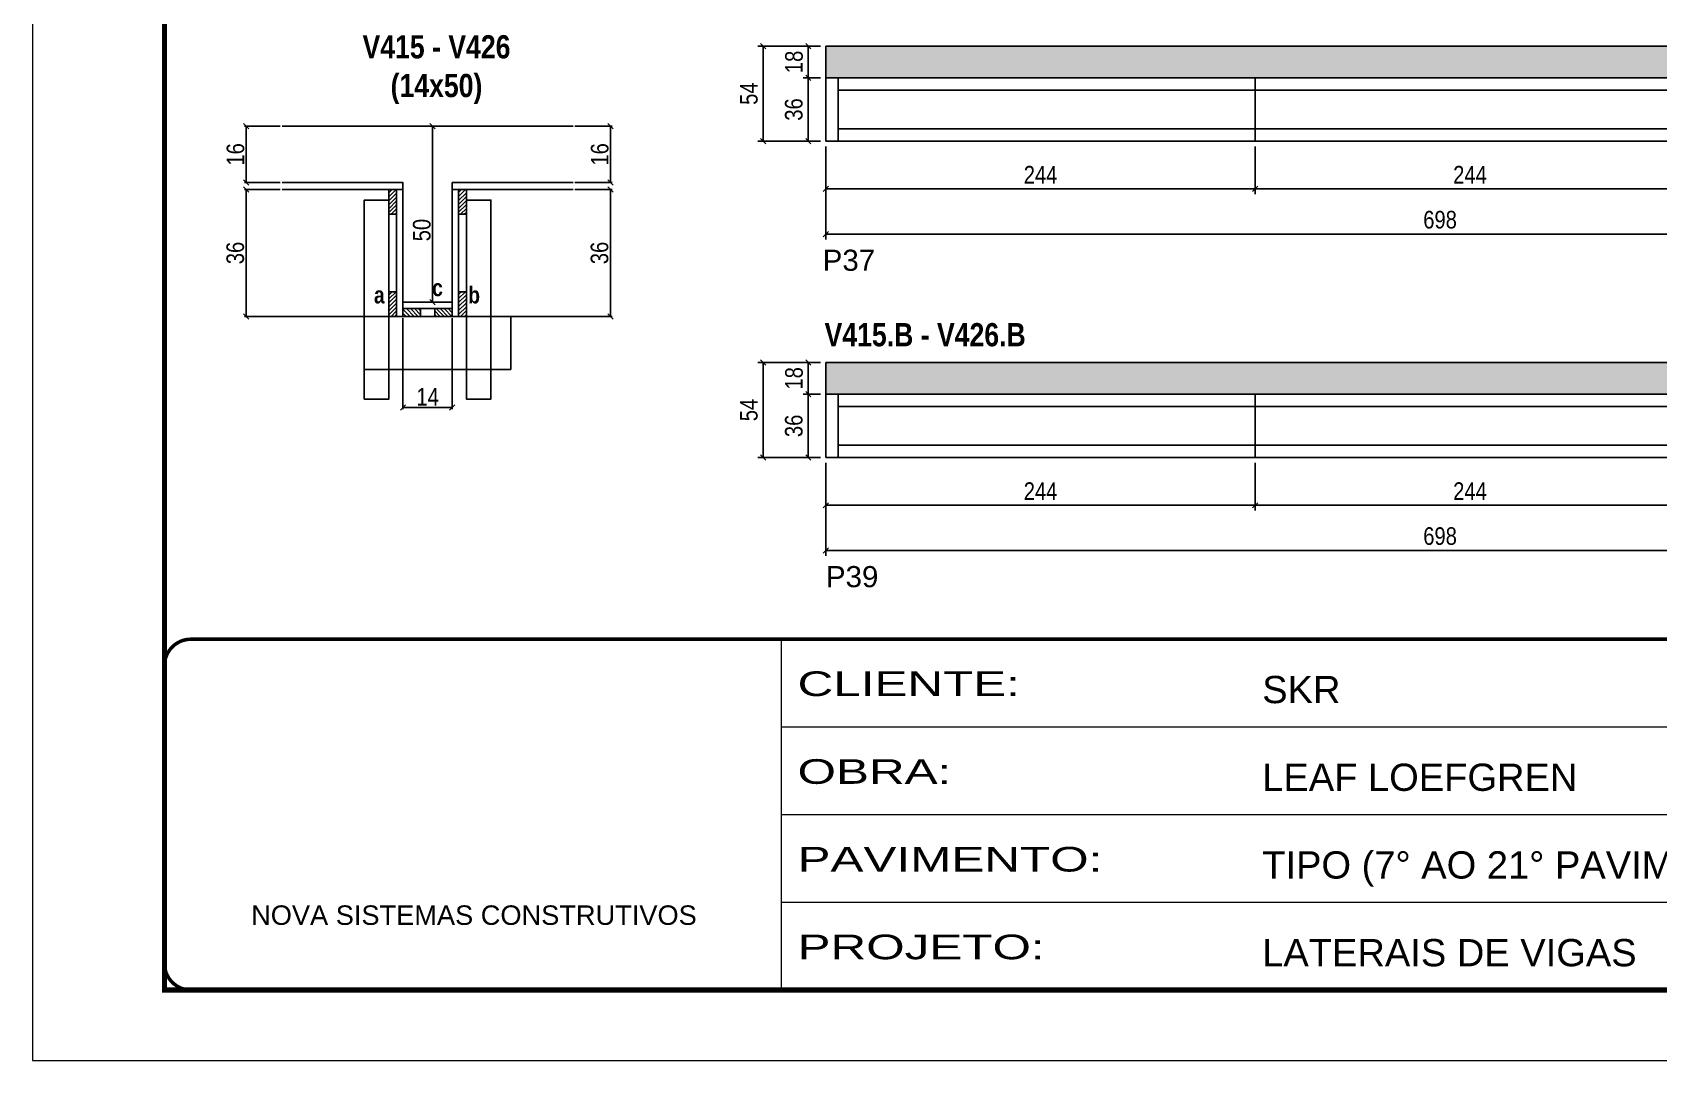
# Model space of a CAD drawing. Extents: x 3309 to 9563, y -2522 to 14608.
# Drawn here: x 3309 to 4233, y 11261 to 11844 of the extents above; entities that cross this region are included whole.
import ezdxf

# ---------------------------------------------------------------- set-up
doc = ezdxf.new("R2010")
doc.units = 0
doc.linetypes.add('CONTINUO', pattern=[0])
doc.linetypes.add('DASHED', pattern=[0.75, 0.5, -0.25])
for name, color, linetype in [('5', 5, 'Continuous'), ('COTA', 241, 'Continuous'), ('detalhes', 4, 'Continuous'), ('NOMENCLATURA', 7, 'Continuous'), ('Painéis', 200, 'Continuous'), ('SARR_2.2x7', 40, 'Continuous'), ('SARR_3.5x7', 81, 'Continuous')]:
    doc.layers.add(name, color=color, linetype=linetype)
for name, color, linetype, lineweight in [('CONCRETO', 251, 'Continuous', 25), ('Folhas', 255, 'Continuous', 9), ('SARRAFO DE PRESSAO', 251, 'DASHED', 9)]:
    doc.layers.add(name, color=color, linetype=linetype, lineweight=lineweight)
doc.styles.add('ARIAL', font='arial.ttf')
doc.styles.add('COTA TECNICA', font='techl___.ttf', dxfattribs={"height": 10})
doc.styles.add('COTA TECNICA 2X', font='techl___.ttf', dxfattribs={"height": 10})
doc.styles.get("Standard").update_dxf_attribs({"font": 'arial.ttf'})
doc.styles.add('TECNICA', font='techb___.ttf', dxfattribs={"height": 10})
doc.styles.add('Tecnologia', font='')
doc.styles.get('Tecnologia').set_extended_font_data('Forgotten Futurist')
doc.dimstyles.new('PAINEL', dxfattribs={"dimtxt": 10, "dimasz": 3, "dimexe": 3, "dimexo": 3, "dimgap": 3, "dimtad": 1, "dimdec": 1, "dimzin": 12, "dimdsep": 46, "dimtxsty": 'COTA TECNICA', "dimblk1": 'OBLIQUE', "dimblk2": 'OBLIQUE', "dimsah": 1, "dimcen": 0.9, "dimclrd": 4, "dimclre": 4, "dimclrt": 240, "dimadec": 1, "dimazin": 3, "dimtfac": 1, "dimtdec": 1, "dimtmove": 0, "dimatfit": 3, "dimfxl": 1, "dimtolj": 1, "dimtzin": 12, "dimarcsym": 0})
doc.dimstyles.new('SECAO', dxfattribs={"dimscale": 0.333333, "dimtxt": 5, "dimasz": 9, "dimexe": 3, "dimexo": 3, "dimgap": 3, "dimtad": 1, "dimdec": 1, "dimlfac": 0.5, "dimzin": 12, "dimdsep": 46, "dimtxsty": 'COTA TECNICA 2X', "dimblk1": 'OBLIQUE', "dimblk2": 'OBLIQUE', "dimsah": 1, "dimcen": 0.9, "dimclrd": 4, "dimclre": 4, "dimclrt": 240, "dimadec": 1, "dimazin": 3, "dimtfac": 1, "dimtdec": 1, "dimtmove": 0, "dimatfit": 3, "dimfxl": 1, "dimtolj": 1, "dimtzin": 12, "dimarcsym": 0})

# ---------------------------------------------------------------- blocks, each defined once
blk = doc.blocks.new('9999999999')
at = {"color": 30, "linetype": 'CONTINUO'}
for p, q in [((98564.56, 34230.21), (98564.56, 34429.45)), ((98564.56, 34379.64), (99583.98, 34379.64)), ((98564.56, 34329.83), (99487.98, 34329.83)), ((98564.56, 34280.02), (99487.98, 34280.02))]:
    blk.add_line(p, q, dxfattribs=at)
at = {"color": 30, "linetype": 'CONTINUO', "const_width": 2}
blk.add_lwpolyline([(99583.98, 34230.21), (99583.98, 34414.45, 0.414214), (99568.98, 34429.45), (98228.98, 34429.45, 0.414214), (98213.98, 34414.45), (98213.98, 34245.21, 0.414214), (98228.98, 34230.21), (99583.98, 34230.21)], format="xyb", dxfattribs=at)
at = {"layer": 'Folhas'}
blk.add_lwpolyline([(98138.98, 34190.21), (99623.98, 34190.21), (99623.98, 35240.21), (98138.98, 35240.21)], close=True, dxfattribs=at)
at = {"layer": 'Folhas', "color": 30, "const_width": 3}
blk.add_lwpolyline([(98213.98, 34230.21), (99583.98, 34230.21), (99583.98, 35200.21), (98213.98, 35200.21)], close=True, dxfattribs=at)
at = {"color": 7, "linetype": 'Continuous', "ltscale": 5, "style": 'ARIAL'}
for s, height, p in [('SKR', 15.483, (98837.68, 34393.13)), ('LEAF LOEFGREN', 15.4829, (98837.68, 34343.32)), ('TIPO (7° AO 21° PAVIMENTO)', 15.4829, (98837.68, 34293.51)), ('NOVA SISTEMAS CONSTRUTIVOS', 11.0592, (98263.19, 34267.21)), ('LATERAIS DE VIGAS', 15.4829, (98837.68, 34243.7))]:
    blk.add_text(s, height=height, dxfattribs=at).set_placement(p)
at = {"layer": 'Folhas', "color": 7, "style": 'Tecnologia', "width": 1.5}
for s, p in [('CLIENTE:', (98573.65, 34397.17)), ('OBRA:', (98573.65, 34347.31)), ('PAVIMENTO:', (98573.65, 34297.5)), ('PROJETO:', (98573.65, 34247.69))]:
    blk.add_text(s, height=14, dxfattribs=at).set_placement(p)
blk = doc.blocks.new('_Oblique')
at = {"color": 0, "linetype": 'ByBlock', "lineweight": -2}
blk.add_line((-0.5, -0.5), (0.5, 0.5), dxfattribs=at)
blk = doc.blocks.new('*D1362')
at = {"layer": 'COTA', "color": 4, "lineweight": -2, "transparency": 16777216}
for p, q in [((3450.17, 11755.3), (3429.82, 11755.3)), ((3430.82, 11755.3), (3430.82, 11683.3)), ((3510.87, 11683.3), (3429.82, 11683.3))]:
    blk.add_line(p, q, dxfattribs=at)
at = {"layer": 'Defpoints', "color": 0, "transparency": 16777216}
for p in [(3451.17, 11755.3), (3430.82, 11683.3), (3511.87, 11683.3, 0)]:
    blk.add_point(p, dxfattribs=at)
at = {"layer": 'COTA', "color": 4, "lineweight": -2, "transparency": 16777216, "xscale": 3, "yscale": 3, "zscale": 3}
for p, rotation in [((3430.82, 11755.3), 90), ((3430.82, 11683.3), 270)]:
    blk.add_blockref('_Oblique', p, dxfattribs=dict(at, rotation=rotation))
at = {"layer": 'COTA', "color": 240, "transparency": 16777216, "insert": (3424.6, 11719.3), "char_height": 10, "attachment_point": 5, "rotation": 90, "style": 'COTA TECNICA 2X'}
blk.add_mtext('\\A1;36', dxfattribs=at)
blk = doc.blocks.new('*D1363')
at = {"layer": 'COTA', "color": 4, "lineweight": -2, "transparency": 16777216}
for p, q in [((3617.57, 11755.3), (3638.79, 11755.3)), ((3637.79, 11755.3), (3637.79, 11683.3)), ((3556.87, 11683.3), (3638.79, 11683.3))]:
    blk.add_line(p, q, dxfattribs=at)
at = {"layer": 'Defpoints', "color": 0, "transparency": 16777216}
for p in [(3616.57, 11755.3), (3555.87, 11683.3, 0), (3637.79, 11683.3)]:
    blk.add_point(p, dxfattribs=at)
at = {"layer": 'COTA', "color": 4, "lineweight": -2, "transparency": 16777216, "xscale": 3, "yscale": 3, "zscale": 3}
for p, rotation in [((3637.79, 11755.3), 90), ((3637.79, 11683.3), 270)]:
    blk.add_blockref('_Oblique', p, dxfattribs=dict(at, rotation=rotation))
at = {"layer": 'COTA', "color": 240, "transparency": 16777216, "insert": (3631.57, 11719.3), "char_height": 10, "attachment_point": 5, "rotation": 90, "style": 'COTA TECNICA 2X'}
blk.add_mtext('\\A1;36', dxfattribs=at)
blk = doc.blocks.new('*D1364')
at = {"layer": 'COTA', "color": 4, "lineweight": -2, "transparency": 16777216}
for p, q in [((3546.87, 11791.3), (3535.69, 11791.3)), ((3536.69, 11691.3), (3536.69, 11791.3)), ((3546.87, 11691.3), (3535.69, 11691.3))]:
    blk.add_line(p, q, dxfattribs=at)
at = {"layer": 'Defpoints', "color": 0, "transparency": 16777216}
for p in [(3536.69, 11791.3), (3547.87, 11791.3), (3547.87, 11691.3)]:
    blk.add_point(p, dxfattribs=at)
at = {"layer": 'COTA', "color": 4, "lineweight": -2, "transparency": 16777216, "xscale": 3, "yscale": 3, "zscale": 3}
for p, rotation in [((3536.69, 11791.3), 90), ((3536.69, 11691.3), 270)]:
    blk.add_blockref('_Oblique', p, dxfattribs=dict(at, rotation=rotation))
at = {"layer": 'COTA', "color": 240, "transparency": 16777216, "insert": (3530.58, 11732.3), "char_height": 10, "attachment_point": 5, "rotation": 90, "style": 'COTA TECNICA 2X'}
blk.add_mtext('\\A1;50', dxfattribs=at)
blk = doc.blocks.new('*D1365')
at = {"layer": 'COTA', "color": 4, "lineweight": -2, "transparency": 16777216}
for p, q in [((3617.57, 11791.3), (3638.79, 11791.3)), ((3637.79, 11759.3), (3637.79, 11791.3)), ((3617.57, 11759.3), (3638.79, 11759.3))]:
    blk.add_line(p, q, dxfattribs=at)
at = {"layer": 'Defpoints', "color": 0, "transparency": 16777216}
for p in [(3616.57, 11791.3), (3637.79, 11791.3), (3616.57, 11759.3)]:
    blk.add_point(p, dxfattribs=at)
at = {"layer": 'COTA', "color": 4, "lineweight": -2, "transparency": 16777216, "xscale": 3, "yscale": 3, "zscale": 3}
for p, rotation in [((3637.79, 11791.3), 90), ((3637.79, 11759.3), 270)]:
    blk.add_blockref('_Oblique', p, dxfattribs=dict(at, rotation=rotation))
at = {"layer": 'COTA', "color": 240, "transparency": 16777216, "insert": (3631.68, 11775.3), "char_height": 10, "attachment_point": 5, "rotation": 90, "style": 'COTA TECNICA 2X'}
blk.add_mtext('\\A1;16', dxfattribs=at)
blk = doc.blocks.new('*D1366')
at = {"layer": 'COTA', "color": 4, "lineweight": -2, "transparency": 16777216}
for p, q in [((3450.17, 11791.3), (3429.82, 11791.3)), ((3430.82, 11759.3), (3430.82, 11791.3)), ((3450.17, 11759.3), (3429.82, 11759.3))]:
    blk.add_line(p, q, dxfattribs=at)
at = {"layer": 'Defpoints', "color": 0, "transparency": 16777216}
for p in [(3430.82, 11791.3), (3451.17, 11791.3), (3451.17, 11759.3)]:
    blk.add_point(p, dxfattribs=at)
at = {"layer": 'COTA', "color": 4, "lineweight": -2, "transparency": 16777216, "xscale": 3, "yscale": 3, "zscale": 3}
for p, rotation in [((3430.82, 11791.3), 90), ((3430.82, 11759.3), 270)]:
    blk.add_blockref('_Oblique', p, dxfattribs=dict(at, rotation=rotation))
at = {"layer": 'COTA', "color": 240, "transparency": 16777216, "insert": (3424.72, 11775.3), "char_height": 10, "attachment_point": 5, "rotation": 90, "style": 'COTA TECNICA 2X'}
blk.add_mtext('\\A1;16', dxfattribs=at)
blk = doc.blocks.new('*D1367')
at = {"layer": 'COTA', "color": 4, "lineweight": -2, "transparency": 16777216}
for p, q in [((3519.87, 11682.3), (3519.87, 11630.6)), ((3547.87, 11682.3), (3547.87, 11630.6)), ((3519.87, 11631.6), (3547.87, 11631.6))]:
    blk.add_line(p, q, dxfattribs=at)
at = {"layer": 'Defpoints', "color": 0, "transparency": 16777216}
for p in [(3519.87, 11683.3), (3547.87, 11683.3), (3547.87, 11631.6)]:
    blk.add_point(p, dxfattribs=at)
at = {"layer": 'COTA', "color": 4, "lineweight": -2, "transparency": 16777216, "xscale": 3, "yscale": 3, "zscale": 3, "rotation": 180}
blk.add_blockref('_Oblique', (3519.87, 11631.6), dxfattribs=at)
at = {"layer": 'COTA', "color": 4, "lineweight": -2, "transparency": 16777216, "xscale": 3, "yscale": 3, "zscale": 3}
blk.add_blockref('_Oblique', (3547.87, 11631.6), dxfattribs=at)
at = {"layer": 'COTA', "color": 240, "transparency": 16777216, "insert": (3533.87, 11637.67), "char_height": 10, "attachment_point": 5, "style": 'COTA TECNICA 2X'}
blk.add_mtext('\\A1;14', dxfattribs=at)
blk = doc.blocks.new('*D1368')
at = {"layer": 'COTA', "color": 4, "linetype": 'ByBlock', "lineweight": -2, "transparency": 16777216}
for p, q in [((3760.12, 11779.8), (3760.12, 11752.68)), ((4004.12, 11779.8), (4004.12, 11752.68)), ((4004.12, 11755.68), (3760.12, 11755.68))]:
    blk.add_line(p, q, dxfattribs=at)
at = {"layer": 'Defpoints', "color": 0, "linetype": 'ByBlock', "transparency": 16777216}
for p in [(3760.12, 11782.8), (4004.12, 11782.8), (3760.12, 11755.68)]:
    blk.add_point(p, dxfattribs=at)
at = {"layer": 'COTA', "color": 4, "linetype": 'ByBlock', "lineweight": -2, "transparency": 16777216, "xscale": 3, "yscale": 3, "zscale": 3, "rotation": 180}
blk.add_blockref('_Oblique', (3760.12, 11755.68), dxfattribs=at)
at = {"layer": 'COTA', "color": 4, "linetype": 'ByBlock', "lineweight": -2, "transparency": 16777216, "xscale": 3, "yscale": 3, "zscale": 3}
blk.add_blockref('_Oblique', (4004.12, 11755.68), dxfattribs=at)
at = {"layer": 'COTA', "color": 240, "linetype": 'ByBlock', "transparency": 16777216, "insert": (3882.12, 11763.75), "char_height": 10, "attachment_point": 5, "style": 'COTA TECNICA'}
blk.add_mtext('\\A1;244', dxfattribs=at)
blk = doc.blocks.new('*D1369')
at = {"layer": 'COTA', "color": 4, "lineweight": -2, "transparency": 16777216}
for p, q in [((4004.12, 11779.8), (4004.12, 11752.68)), ((4248.12, 11779.8), (4248.12, 11752.68)), ((4004.12, 11755.68), (4248.12, 11755.68))]:
    blk.add_line(p, q, dxfattribs=at)
at = {"layer": 'Defpoints', "color": 0, "transparency": 16777216}
for p in [(4004.12, 11782.8, 0), (4248.12, 11782.8, 0), (4248.12, 11755.68)]:
    blk.add_point(p, dxfattribs=at)
at = {"layer": 'COTA', "color": 4, "lineweight": -2, "transparency": 16777216, "xscale": 3, "yscale": 3, "zscale": 3, "rotation": 180}
blk.add_blockref('_Oblique', (4004.12, 11755.68), dxfattribs=at)
at = {"layer": 'COTA', "color": 4, "lineweight": -2, "transparency": 16777216, "xscale": 3, "yscale": 3, "zscale": 3}
blk.add_blockref('_Oblique', (4248.12, 11755.68), dxfattribs=at)
at = {"layer": 'COTA', "color": 240, "transparency": 16777216, "insert": (4126.12, 11763.75), "char_height": 10, "attachment_point": 5, "style": 'COTA TECNICA'}
blk.add_mtext('\\A1;244', dxfattribs=at)
blk = doc.blocks.new('*D1371')
at = {"layer": 'COTA', "color": 4, "lineweight": -2, "transparency": 16777216}
for p, q in [((3760.12, 11779.8), (3760.12, 11727.02)), ((4458.12, 11779.8), (4458.12, 11727.02)), ((4458.12, 11730.02), (3760.12, 11730.02))]:
    blk.add_line(p, q, dxfattribs=at)
at = {"layer": 'Defpoints', "color": 0, "transparency": 16777216}
for p in [(3760.12, 11782.8, 0), (4458.12, 11782.8, 0), (3760.12, 11730.02)]:
    blk.add_point(p, dxfattribs=at)
at = {"layer": 'COTA', "color": 4, "lineweight": -2, "transparency": 16777216, "xscale": 3, "yscale": 3, "zscale": 3, "rotation": 180}
blk.add_blockref('_Oblique', (3760.12, 11730.02), dxfattribs=at)
at = {"layer": 'COTA', "color": 4, "lineweight": -2, "transparency": 16777216, "xscale": 3, "yscale": 3, "zscale": 3}
blk.add_blockref('_Oblique', (4458.12, 11730.02), dxfattribs=at)
at = {"layer": 'COTA', "color": 240, "transparency": 16777216, "insert": (4109.12, 11738.15), "char_height": 10, "attachment_point": 5, "style": 'COTA TECNICA'}
blk.add_mtext('\\A1;698', dxfattribs=at)
blk = doc.blocks.new('*D1372')
at = {"layer": 'COTA', "color": 4, "lineweight": -2, "transparency": 16777216}
for p, q in [((3757.12, 11818.8), (3747.17, 11818.8)), ((3750.17, 11782.8), (3750.17, 11818.8)), ((3757.12, 11782.8), (3747.17, 11782.8))]:
    blk.add_line(p, q, dxfattribs=at)
at = {"layer": 'Defpoints', "color": 0, "transparency": 16777216}
for p in [(3750.17, 11818.8), (3760.12, 11818.8), (3760.12, 11782.8)]:
    blk.add_point(p, dxfattribs=at)
at = {"layer": 'COTA', "color": 4, "lineweight": -2, "transparency": 16777216, "xscale": 3, "yscale": 3, "zscale": 3}
for p, rotation in [((3750.17, 11818.8), 90), ((3750.17, 11782.8), 270)]:
    blk.add_blockref('_Oblique', p, dxfattribs=dict(at, rotation=rotation))
at = {"layer": 'COTA', "color": 240, "transparency": 16777216, "insert": (3741.95, 11800.8), "char_height": 10, "attachment_point": 5, "rotation": 90, "style": 'COTA TECNICA'}
blk.add_mtext('\\A1;36', dxfattribs=at)
blk = doc.blocks.new('*D1373')
at = {"layer": 'COTA', "color": 4, "lineweight": -2, "transparency": 16777216}
for p, q in [((3757.12, 11836.8), (3747.17, 11836.8)), ((3750.17, 11818.8), (3750.17, 11836.8)), ((3757.12, 11818.8), (3747.17, 11818.8))]:
    blk.add_line(p, q, dxfattribs=at)
at = {"layer": 'Defpoints', "color": 0, "transparency": 16777216}
for p in [(3750.17, 11836.8), (3760.12, 11836.8), (3760.12, 11818.8)]:
    blk.add_point(p, dxfattribs=at)
at = {"layer": 'COTA', "color": 4, "lineweight": -2, "transparency": 16777216, "xscale": 3, "yscale": 3, "zscale": 3}
for p, rotation in [((3750.17, 11836.8), 90), ((3750.17, 11818.8), 270)]:
    blk.add_blockref('_Oblique', p, dxfattribs=dict(at, rotation=rotation))
at = {"layer": 'COTA', "color": 240, "transparency": 16777216, "insert": (3742.07, 11827.8), "char_height": 10, "attachment_point": 5, "rotation": 90, "style": 'COTA TECNICA'}
blk.add_mtext('\\A1;18', dxfattribs=at)
blk = doc.blocks.new('*D1374')
at = {"layer": 'COTA', "color": 4, "lineweight": -2, "transparency": 16777216}
for p, q in [((3757.12, 11836.8), (3721.54, 11836.8)), ((3724.54, 11782.8), (3724.54, 11836.8)), ((3757.12, 11782.8), (3721.54, 11782.8))]:
    blk.add_line(p, q, dxfattribs=at)
at = {"layer": 'Defpoints', "color": 0, "transparency": 16777216}
for p in [(3724.54, 11836.8), (3760.12, 11836.8), (3760.12, 11782.8)]:
    blk.add_point(p, dxfattribs=at)
at = {"layer": 'COTA', "color": 4, "lineweight": -2, "transparency": 16777216, "xscale": 3, "yscale": 3, "zscale": 3}
for p, rotation in [((3724.54, 11836.8), 90), ((3724.54, 11782.8), 270)]:
    blk.add_blockref('_Oblique', p, dxfattribs=dict(at, rotation=rotation))
at = {"layer": 'COTA', "color": 240, "transparency": 16777216, "insert": (3716.43, 11809.8), "char_height": 10, "attachment_point": 5, "rotation": 90, "style": 'COTA TECNICA'}
blk.add_mtext('\\A1;54', dxfattribs=at)
blk = doc.blocks.new('*D1375')
at = {"layer": 'COTA', "color": 4, "linetype": 'ByBlock', "lineweight": -2, "transparency": 16777216}
for p, q in [((3760.12, 11600.11), (3760.12, 11572.99)), ((4004.12, 11600.11), (4004.12, 11572.99)), ((4004.12, 11575.99), (3760.12, 11575.99))]:
    blk.add_line(p, q, dxfattribs=at)
at = {"layer": 'Defpoints', "color": 0, "linetype": 'ByBlock', "transparency": 16777216}
for p in [(3760.12, 11603.11), (4004.12, 11603.11), (3760.12, 11575.99)]:
    blk.add_point(p, dxfattribs=at)
at = {"layer": 'COTA', "color": 4, "linetype": 'ByBlock', "lineweight": -2, "transparency": 16777216, "xscale": 3, "yscale": 3, "zscale": 3, "rotation": 180}
blk.add_blockref('_Oblique', (3760.12, 11575.99), dxfattribs=at)
at = {"layer": 'COTA', "color": 4, "linetype": 'ByBlock', "lineweight": -2, "transparency": 16777216, "xscale": 3, "yscale": 3, "zscale": 3}
blk.add_blockref('_Oblique', (4004.12, 11575.99), dxfattribs=at)
at = {"layer": 'COTA', "color": 240, "linetype": 'ByBlock', "transparency": 16777216, "insert": (3882.12, 11584.06), "char_height": 10, "attachment_point": 5, "style": 'COTA TECNICA'}
blk.add_mtext('\\A1;244', dxfattribs=at)
blk = doc.blocks.new('*D1376')
at = {"layer": 'COTA', "color": 4, "lineweight": -2, "transparency": 16777216}
for p, q in [((4004.12, 11600.11), (4004.12, 11572.99)), ((4248.12, 11600.11), (4248.12, 11572.99)), ((4004.12, 11575.99), (4248.12, 11575.99))]:
    blk.add_line(p, q, dxfattribs=at)
at = {"layer": 'Defpoints', "color": 0, "transparency": 16777216}
for p in [(4004.12, 11603.11, 0), (4248.12, 11603.11, 0), (4248.12, 11575.99)]:
    blk.add_point(p, dxfattribs=at)
at = {"layer": 'COTA', "color": 4, "lineweight": -2, "transparency": 16777216, "xscale": 3, "yscale": 3, "zscale": 3, "rotation": 180}
blk.add_blockref('_Oblique', (4004.12, 11575.99), dxfattribs=at)
at = {"layer": 'COTA', "color": 4, "lineweight": -2, "transparency": 16777216, "xscale": 3, "yscale": 3, "zscale": 3}
blk.add_blockref('_Oblique', (4248.12, 11575.99), dxfattribs=at)
at = {"layer": 'COTA', "color": 240, "transparency": 16777216, "insert": (4126.12, 11584.06), "char_height": 10, "attachment_point": 5, "style": 'COTA TECNICA'}
blk.add_mtext('\\A1;244', dxfattribs=at)
blk = doc.blocks.new('*D1378')
at = {"layer": 'COTA', "color": 4, "lineweight": -2, "transparency": 16777216}
for p, q in [((3760.12, 11600.11), (3760.12, 11547.33)), ((4458.12, 11600.11), (4458.12, 11547.33)), ((4458.12, 11550.33), (3760.12, 11550.33))]:
    blk.add_line(p, q, dxfattribs=at)
at = {"layer": 'Defpoints', "color": 0, "transparency": 16777216}
for p in [(3760.12, 11603.11, 0), (4458.12, 11603.11, 0), (3760.12, 11550.33)]:
    blk.add_point(p, dxfattribs=at)
at = {"layer": 'COTA', "color": 4, "lineweight": -2, "transparency": 16777216, "xscale": 3, "yscale": 3, "zscale": 3, "rotation": 180}
blk.add_blockref('_Oblique', (3760.12, 11550.33), dxfattribs=at)
at = {"layer": 'COTA', "color": 4, "lineweight": -2, "transparency": 16777216, "xscale": 3, "yscale": 3, "zscale": 3}
blk.add_blockref('_Oblique', (4458.12, 11550.33), dxfattribs=at)
at = {"layer": 'COTA', "color": 240, "transparency": 16777216, "insert": (4109.12, 11558.46), "char_height": 10, "attachment_point": 5, "style": 'COTA TECNICA'}
blk.add_mtext('\\A1;698', dxfattribs=at)
blk = doc.blocks.new('*D1379')
at = {"layer": 'COTA', "color": 4, "lineweight": -2, "transparency": 16777216}
for p, q in [((3757.12, 11639.11), (3747.17, 11639.11)), ((3750.17, 11603.11), (3750.17, 11639.11)), ((3757.12, 11603.11), (3747.17, 11603.11))]:
    blk.add_line(p, q, dxfattribs=at)
at = {"layer": 'Defpoints', "color": 0, "transparency": 16777216}
for p in [(3750.17, 11639.11), (3760.12, 11639.11), (3760.12, 11603.11)]:
    blk.add_point(p, dxfattribs=at)
at = {"layer": 'COTA', "color": 4, "lineweight": -2, "transparency": 16777216, "xscale": 3, "yscale": 3, "zscale": 3}
for p, rotation in [((3750.17, 11639.11), 90), ((3750.17, 11603.11), 270)]:
    blk.add_blockref('_Oblique', p, dxfattribs=dict(at, rotation=rotation))
at = {"layer": 'COTA', "color": 240, "transparency": 16777216, "insert": (3741.95, 11621.11), "char_height": 10, "attachment_point": 5, "rotation": 90, "style": 'COTA TECNICA'}
blk.add_mtext('\\A1;36', dxfattribs=at)
blk = doc.blocks.new('*D1380')
at = {"layer": 'COTA', "color": 4, "lineweight": -2, "transparency": 16777216}
for p, q in [((3757.12, 11657.11), (3747.17, 11657.11)), ((3750.17, 11639.11), (3750.17, 11657.11)), ((3757.12, 11639.11), (3747.17, 11639.11))]:
    blk.add_line(p, q, dxfattribs=at)
at = {"layer": 'Defpoints', "color": 0, "transparency": 16777216}
for p in [(3750.17, 11657.11), (3760.12, 11657.11), (3760.12, 11639.11)]:
    blk.add_point(p, dxfattribs=at)
at = {"layer": 'COTA', "color": 4, "lineweight": -2, "transparency": 16777216, "xscale": 3, "yscale": 3, "zscale": 3}
for p, rotation in [((3750.17, 11657.11), 90), ((3750.17, 11639.11), 270)]:
    blk.add_blockref('_Oblique', p, dxfattribs=dict(at, rotation=rotation))
at = {"layer": 'COTA', "color": 240, "transparency": 16777216, "insert": (3742.07, 11648.11), "char_height": 10, "attachment_point": 5, "rotation": 90, "style": 'COTA TECNICA'}
blk.add_mtext('\\A1;18', dxfattribs=at)
blk = doc.blocks.new('*D1381')
at = {"layer": 'COTA', "color": 4, "lineweight": -2, "transparency": 16777216}
for p, q in [((3757.12, 11657.11), (3721.54, 11657.11)), ((3724.54, 11603.11), (3724.54, 11657.11)), ((3757.12, 11603.11), (3721.54, 11603.11))]:
    blk.add_line(p, q, dxfattribs=at)
at = {"layer": 'Defpoints', "color": 0, "transparency": 16777216}
for p in [(3724.54, 11657.11), (3760.12, 11657.11), (3760.12, 11603.11)]:
    blk.add_point(p, dxfattribs=at)
at = {"layer": 'COTA', "color": 4, "lineweight": -2, "transparency": 16777216, "xscale": 3, "yscale": 3, "zscale": 3}
for p, rotation in [((3724.54, 11657.11), 90), ((3724.54, 11603.11), 270)]:
    blk.add_blockref('_Oblique', p, dxfattribs=dict(at, rotation=rotation))
at = {"layer": 'COTA', "color": 240, "transparency": 16777216, "insert": (3716.43, 11630.11), "char_height": 10, "attachment_point": 5, "rotation": 90, "style": 'COTA TECNICA'}
blk.add_mtext('\\A1;54', dxfattribs=at)

msp = doc.modelspace()

# ---------------------------------------------------------------- hatches: boundary and pattern name
at = {"layer": 'COTA'}
h = msp.add_hatch(dxfattribs=at)
h.set_pattern_fill('AR-CONC', color=256, scale=0.03)
h.set_pattern_definition([(50, (18.012, 2282.4833), (5.46554, -0.4781726), [0.5715, -6.2865]), (355, (18.012, 2282.483), (-1.0573026, 5.7317054), [0.4572, -5.0292175]), (100.451445, (18.4676, 2282.4434), (4.4082374, 5.2535326), [0.4857003, -5.3427073]), (46.1842, (18.012, 2284.007), (8.1323712, -1.26127), [0.85725, -9.42975]), (96.63556, (18.69, 2283.902), (7.122124, 7.422784), [0.728551, -8.014068]), (351.18415, (18.012, 2284.007), (7.122124, 7.422784), [0.685799, -7.543792]), (21, (18.774, 2283.6263), (4.5484317, -3.067956), [0.5715, -6.2865]), (326, (18.774, 2283.626), (1.854061, 5.525639), [0.4572, -5.0292]), (71.451445, (19.153, 2283.3706), (6.4024926, 2.457683), [0.4857003, -5.342698]), (37.5, (18.0122, 2282.4833), (0.0926581, 2.53665117), [0, -4.96824, 0, -5.1054, 0, -5.04825]), (7.5, (18.0122, 2282.4833), (2.0045899, 3.00541724), [0, -2.91084, 0, -4.85394, 0, -1.92405]), (327.5, (16.313, 2282.4833), (4.06771786, -0.17186232), [0, -1.905, 0, -5.9436, 0, -7.8867]), (317.5, (15.551, 2282.4833), (4.4438754, 0.7627947), [0, -2.4765, 0, -3.94716, 0, -5.6007])])
h.paths.add_polyline_path([(4458.12, 11818.8), (4458.12, 11836.8), (3760.12, 11836.8), (3760.12, 11818.8)])
h = msp.add_hatch(dxfattribs=at)
h.set_pattern_fill('AR-CONC', color=256, scale=0.03)
h.set_pattern_definition([(50, (18.012, 2102.7916), (5.46554, -0.4781726), [0.5715, -6.2865]), (355, (18.012, 2102.7916), (-1.0573026, 5.7317054), [0.4572, -5.0292175]), (100.451445, (18.4676, 2102.752), (4.4082374, 5.2535326), [0.4857003, -5.3427073]), (46.1842, (18.012, 2104.3156), (8.1323712, -1.26127), [0.85725, -9.42975]), (96.63556, (18.69, 2104.2105), (7.122124, 7.422784), [0.728551, -8.014068]), (351.18415, (18.012, 2104.316), (7.122124, 7.422784), [0.685799, -7.543792]), (21, (18.774, 2103.9346), (4.5484317, -3.067956), [0.5715, -6.2865]), (326, (18.774, 2103.9346), (1.854061, 5.525639), [0.4572, -5.0292]), (71.451445, (19.153, 2103.679), (6.4024926, 2.457683), [0.4857003, -5.342698]), (37.5, (18.0122, 2102.7916), (0.0926581, 2.53665117), [0, -4.96824, 0, -5.1054, 0, -5.04825]), (7.5, (18.0122, 2102.7916), (2.0045899, 3.00541724), [0, -2.91084, 0, -4.85394, 0, -1.92405]), (327.5, (16.313, 2102.7916), (4.06771786, -0.17186232), [0, -1.905, 0, -5.9436, 0, -7.8867]), (317.5, (15.551, 2102.7916), (4.4438754, 0.7627947), [0, -2.4765, 0, -3.94716, 0, -5.6007])])
h.paths.add_polyline_path([(4458.12, 11639.11), (4458.12, 11657.11), (3760.12, 11657.11), (3760.12, 11639.11)])
at = {"layer": 'SARR_2.2x7'}
h = msp.add_hatch(dxfattribs=at)
h.set_pattern_fill('ANSI31', color=256, scale=0.5)
h.set_pattern_definition([(45, (-120000.3024, -21480.2371), (-1.122532015, 1.122532015), [])])
h.paths.add_polyline_path([(3511.87, 11741.3), (3516.27, 11741.3), (3516.27, 11755.3), (3511.87, 11755.3)])
h = msp.add_hatch(dxfattribs=at)
h.set_pattern_fill('ANSI31', color=256, scale=0.5)
h.set_pattern_definition([(45, (-120010.3024, -21480.2371), (-1.122532015, 1.122532015), [])])
h.paths.add_polyline_path([(3555.87, 11741.3), (3551.47, 11741.3), (3551.47, 11755.3), (3555.87, 11755.3)])
h = msp.add_hatch(dxfattribs=at)
h.set_pattern_fill('ANSI31', color=256, scale=0.5)
h.set_pattern_definition([(45, (-120000.3024, -21538.2371), (-1.122532015, 1.122532015), [])])
h.paths.add_polyline_path([(3511.87, 11683.3), (3516.27, 11683.3), (3516.27, 11697.3), (3511.87, 11697.3)])
h = msp.add_hatch(dxfattribs=at)
h.set_pattern_fill('ANSI31', color=256, scale=0.5)
h.set_pattern_definition([(45, (-120010.3024, -21538.2371), (-1.122532015, 1.122532015), [])])
h.paths.add_polyline_path([(3555.87, 11683.3), (3551.47, 11683.3), (3551.47, 11697.3), (3555.87, 11697.3)])
h = msp.add_hatch(dxfattribs=at)
h.set_pattern_fill('ANSI31', color=256, scale=0.5, angle=90)
h.set_pattern_definition([(135, (36755.4059, -111828.8682), (-1.122532015, -1.122532015), [])])
h.paths.add_polyline_path([(3529.87, 11683.3), (3529.87, 11687.7), (3519.87, 11687.7), (3519.87, 11683.3)])
h = msp.add_hatch(dxfattribs=at)
h.set_pattern_fill('ANSI31', color=256, scale=0.5, angle=90)
h.set_pattern_definition([(135, (36745.4059, -111828.8682), (-1.122532015, -1.122532015), [])])
h.paths.add_polyline_path([(3537.87, 11687.7), (3537.87, 11683.3), (3547.87, 11683.3), (3547.87, 11687.7)])

# ---------------------------------------------------------------- linework, layer by layer
at = {"layer": 'CONCRETO', "linetype": 'Continuous'}
msp.add_line((3616.57, 11791.3), (3451.17, 11791.3), dxfattribs=at)
at = {"layer": 'COTA'}
for p, q in [((3760.12, 11818.8), (3760.12, 11836.8)), ((3760.12, 11836.8), (4458.12, 11836.8)), ((3760.12, 11639.11), (3760.12, 11657.11)), ((3760.12, 11657.11), (4458.12, 11657.11))]:
    msp.add_line(p, q, dxfattribs=at)
at = {"layer": 'Painéis', "linetype": 'ByBlock'}
for p, q in [((4458.12, 11818.8), (3760.12, 11818.8)), ((3760.12, 11782.8), (3760.12, 11818.8)), ((4004.12, 11782.8), (4004.12, 11818.8)), ((4458.12, 11782.8), (3760.12, 11782.8)), ((4458.12, 11639.11), (3760.12, 11639.11)), ((3760.12, 11603.11), (3760.12, 11639.11)), ((4004.12, 11603.11), (4004.12, 11639.11)), ((4458.12, 11603.11), (3760.12, 11603.11))]:
    msp.add_line(p, q, dxfattribs=at)
at = {"layer": 'Painéis', "linetype": 'Continuous', "elevation": 0}
for points in [[(3451.17, 11755.3), (3519.87, 11755.3), (3519.87, 11759.3), (3451.17, 11759.3)], [(3616.57, 11755.3), (3547.87, 11755.3), (3547.87, 11759.3), (3616.57, 11759.3)]]:
    msp.add_lwpolyline(points, dxfattribs=at)
at = {"layer": 'Painéis', "linetype": 'Continuous'}
for points in [[(3516.27, 11683.3), (3516.27, 11755.3), (3519.87, 11755.3), (3519.87, 11683.3)], [(3551.47, 11683.3), (3551.47, 11755.3), (3547.87, 11755.3), (3547.87, 11683.3)], [(3547.87, 11691.3), (3519.87, 11691.3), (3519.87, 11687.7), (3547.87, 11687.7)]]:
    msp.add_lwpolyline(points, close=True, dxfattribs=at)
at = {"layer": 'SARR_2.2x7', "linetype": 'Continuous'}
for p, q in [((3767.12, 11818.8), (3767.12, 11782.8)), ((3767.12, 11811.8), (4004.12, 11811.8)), ((4248.12, 11811.8), (4004.12, 11811.8)), ((3767.12, 11789.8), (4004.12, 11789.8)), ((4248.12, 11789.8), (4004.12, 11789.8)), ((3767.12, 11639.11), (3767.12, 11603.11)), ((3767.12, 11632.11), (4004.12, 11632.11)), ((4248.12, 11632.11), (4004.12, 11632.11)), ((3767.12, 11610.11), (4004.12, 11610.11)), ((4248.12, 11610.11), (4004.12, 11610.11))]:
    msp.add_line(p, q, dxfattribs=at)
at = {"layer": 'SARR_2.2x7'}
for points in [[(3516.27, 11755.3), (3516.27, 11741.3), (3511.87, 11741.3), (3511.87, 11755.3)], [(3551.47, 11755.3), (3551.47, 11741.3), (3555.87, 11741.3), (3555.87, 11755.3)], [(3516.27, 11697.3), (3516.27, 11683.3), (3511.87, 11683.3), (3511.87, 11697.3)], [(3551.47, 11697.3), (3551.47, 11683.3), (3555.87, 11683.3), (3555.87, 11697.3)], [(3519.87, 11687.7), (3529.87, 11687.7), (3529.87, 11683.3), (3519.87, 11683.3)], [(3547.87, 11687.7), (3537.87, 11687.7), (3537.87, 11683.3), (3547.87, 11683.3)]]:
    msp.add_lwpolyline(points, close=True, dxfattribs=at)
at = {"layer": 'SARR_3.5x7'}
for points in [[(3511.87, 11749.3), (3497.87, 11749.3), (3497.87, 11636.32), (3511.87, 11636.32)], [(3555.87, 11749.3), (3569.87, 11749.3), (3569.87, 11636.32), (3555.87, 11636.32)], [(3497.87, 11683.3), (3581.05, 11683.3), (3581.05, 11653.21), (3497.87, 11653.21)]]:
    msp.add_lwpolyline(points, close=True, dxfattribs=at)

# ---------------------------------------------------------------- block references
at = {"layer": 'SARRAFO DE PRESSAO', "color": 6, "linetype": 'ByBlock'}
msp.add_blockref('9999999999', (-94829.61, -22929.5), dxfattribs=at)

# ---------------------------------------------------------------- texts
at = {"layer": '5', "linetype": 'Continuous'}
for s, rotation, p in [('P37', 0.00004, (3758.33, 11709.17)), ('P39', 359.99996, (3760.15, 11529.48))]:
    msp.add_text(s, height=12, rotation=rotation, dxfattribs=at).set_placement(p)
at = {"layer": 'detalhes', "style": 'TECNICA'}
for s, p in [('a', (3503.35, 11690.66)), ('c', (3536.41, 11694.77)), ('b', (3556.91, 11690.65))]:
    msp.add_text(s, height=9.6, dxfattribs=at).set_placement(p)
at = {"layer": 'NOMENCLATURA', "style": 'TECNICA'}
msp.add_text('V415.B - V426.B', height=13.2, dxfattribs=at).set_placement((3759.4, 11666.29))
at = {"layer": 'NOMENCLATURA', "insert": (3538.9, 11843), "char_height": 13.2, "attachment_point": 2, "style": 'TECNICA'}
msp.add_mtext_dynamic_manual_height_columns('V415 - V426\\P(14x50)', width=300.2766, gutter_width=1, heights=[0], dxfattribs=at)

# ---------------------------------------------------------------- dimensions: what is measured, and where the dimension line sits
at = {"layer": 'COTA'}
for base, p1, p2, dimstyle, picture, middle in [((3724.54, 11836.8), (3760.12, 11782.8), (3760.12, 11836.8), 'PAINEL', '*D1374', (3716.43, 11809.8)), ((3750.17, 11836.8), (3760.12, 11818.8), (3760.12, 11836.8), 'PAINEL', '*D1373', (3742.07, 11827.8)), ((3750.17, 11818.8), (3760.12, 11782.8), (3760.12, 11818.8), 'PAINEL', '*D1372', (3741.95, 11800.8)), ((3430.82, 11791.3), (3451.17, 11759.3), (3451.17, 11791.3), 'SECAO', '*D1366', (3424.72, 11775.3)), ((3637.79, 11791.3), (3616.57, 11759.3), (3616.57, 11791.3), 'SECAO', '*D1365', (3631.68, 11775.3)), ((3430.82, 11683.3, 0), (3451.17, 11755.3), (3511.87, 11683.3), 'SECAO', '*D1362', (3424.6, 11719.3, 0)), ((3637.79, 11683.3, 0), (3616.57, 11755.3), (3555.87, 11683.3), 'SECAO', '*D1363', (3631.57, 11719.3, 0)), ((3724.54, 11657.11), (3760.12, 11603.11), (3760.12, 11657.11), 'PAINEL', '*D1381', (3716.43, 11630.11)), ((3750.17, 11657.11), (3760.12, 11639.11), (3760.12, 11657.11), 'PAINEL', '*D1380', (3742.07, 11648.11)), ((3750.17, 11639.11), (3760.12, 11603.11), (3760.12, 11639.11), 'PAINEL', '*D1379', (3741.95, 11621.11))]:
    dim = msp.add_linear_dim(base=base, p1=p1, p2=p2, angle=90, dimstyle=dimstyle, dxfattribs=at)
    dim.commit()
    dim.dimension.update_dxf_attribs({"geometry": picture, "text_midpoint": middle})
dim = msp.add_linear_dim(base=(3536.69, 11791.3), p1=(3547.87, 11691.3), p2=(3547.87, 11791.3), angle=90, dimstyle='SECAO', dxfattribs=at)
dim.commit()
dim.dimension.update_dxf_attribs({"geometry": '*D1364', "text_midpoint": (3536.69, 11732.3), "dimtype": 160})
at = {"layer": 'COTA', "linetype": 'ByBlock'}
for base, p1, p2, picture, middle in [((3760.12, 11755.68), (4004.12, 11782.8), (3760.12, 11782.8), '*D1368', (3882.12, 11763.75)), ((3760.12, 11575.99), (4004.12, 11603.11), (3760.12, 11603.11), '*D1375', (3882.12, 11584.06))]:
    dim = msp.add_linear_dim(base=base, p1=p1, p2=p2, angle=180, dimstyle='PAINEL', override={"dimtmove": 1}, dxfattribs=at)
    dim.commit()
    dim.dimension.update_dxf_attribs({"geometry": picture, "text_midpoint": middle})
at = {"layer": 'COTA'}
for base, p1, p2, dimstyle, picture, middle in [((3760.12, 11730.02, 0), (4458.12, 11782.8), (3760.12, 11782.8), 'PAINEL', '*D1371', (4109.12, 11738.15, 0)), ((4248.12, 11755.68, 0), (4004.12, 11782.8), (4248.12, 11782.8), 'PAINEL', '*D1369', (4126.12, 11763.75, 0)), ((3547.87, 11631.6), (3519.87, 11683.3), (3547.87, 11683.3), 'SECAO', '*D1367', (3533.87, 11637.67)), ((3760.12, 11550.33, 0), (4458.12, 11603.11), (3760.12, 11603.11), 'PAINEL', '*D1378', (4109.12, 11558.46, 0)), ((4248.12, 11575.99, 0), (4004.12, 11603.11), (4248.12, 11603.11), 'PAINEL', '*D1376', (4126.12, 11584.06, 0))]:
    dim = msp.add_linear_dim(base=base, p1=p1, p2=p2, dimstyle=dimstyle, dxfattribs=at)
    dim.commit()
    dim.dimension.update_dxf_attribs({"geometry": picture, "text_midpoint": middle})

doc.saveas('drawing.dxf')
